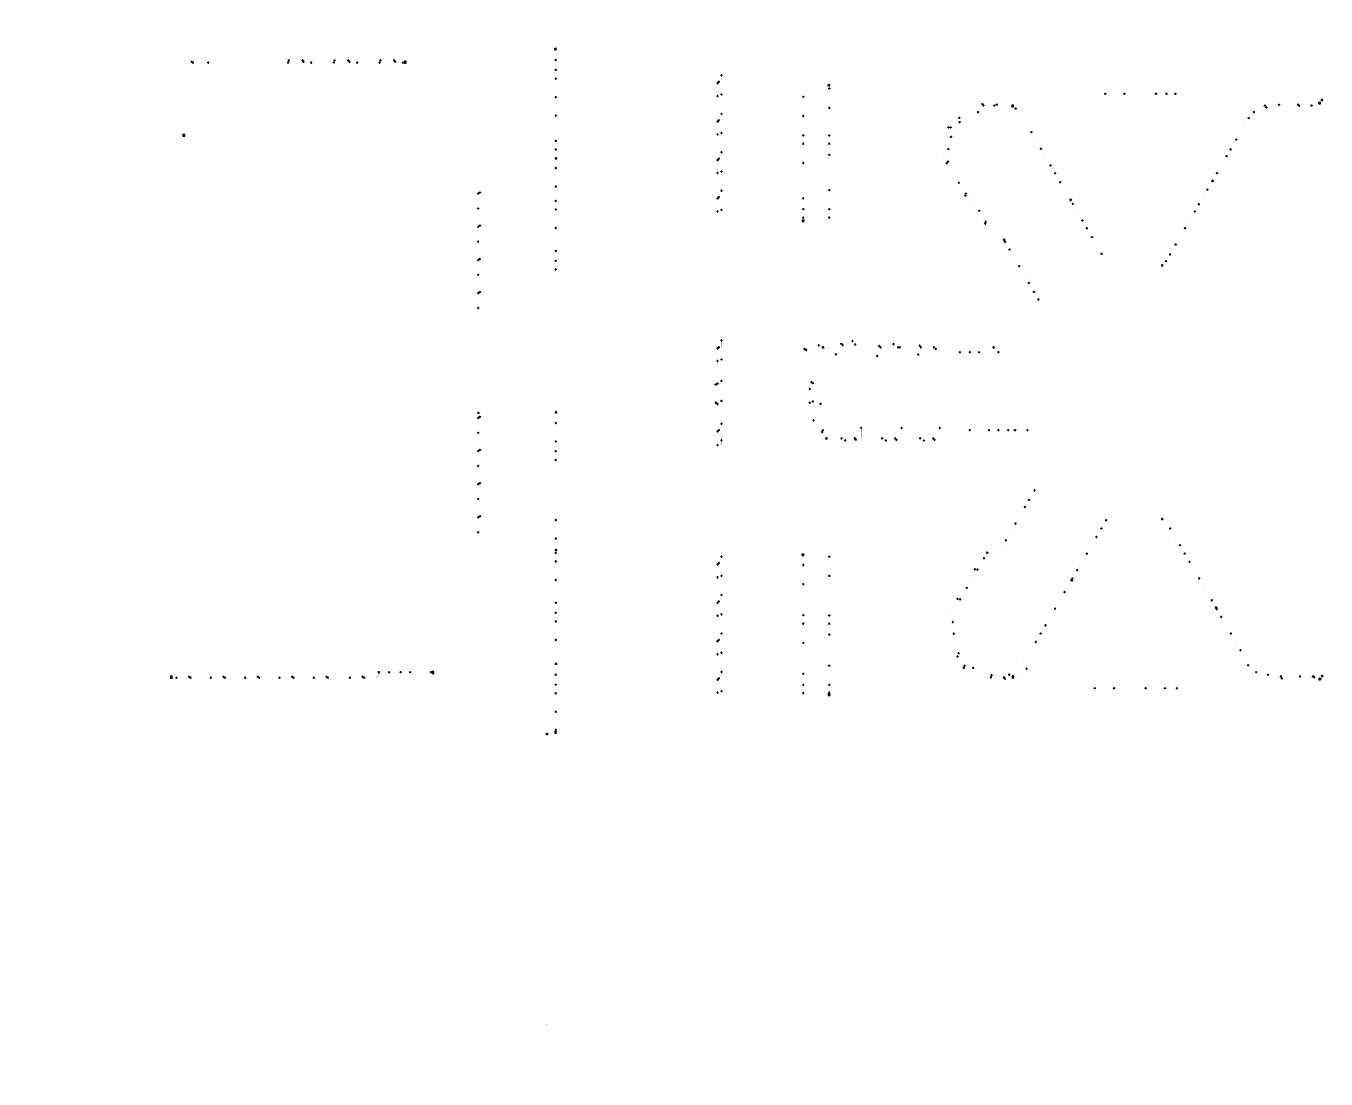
# Model space of a CAD drawing. Header units: millimetres. Extents: x 1083 to 6628, y 673 to 3036.
# Drawn here: x 1083 to 3923, y 735 to 3036 of the extents above; entities that cross this region are included whole.
import ezdxf

# ---------------------------------------------------------------- set-up
doc = ezdxf.new("R2010")
doc.units = ezdxf.units.MM
doc.set_wipeout_variables(frame=1)
for name, color, linetype in [('--GY-DN00', 6, 'Continuous'), ('--GY-DN150', 4, 'Continuous'), ('--GY-DN200', 7, 'Continuous'), ('--GY-DN300', 5, 'Continuous'), ('--GY-加油栓井', 3, 'Continuous'), ('--GY-管道DN450', 1, 'Continuous'), ('--GY-阀门井', 3, 'Continuous')]:
    doc.layers.add(name, color=color, linetype=linetype)
doc.layers.get('0').off()

# ---------------------------------------------------------------- blocks, each defined once
blk = doc.blocks.new('加油栓井')
at = {"layer": '--GY-加油栓井'}
blk.add_lwpolyline([(1, 0), (1, 0.1), (1, 0.1), (1, 0.2), (1, 0.2), (1, 0.3), (0.9, 0.4), (0.9, 0.4), (0.9, 0.5), (0.8, 0.5), (0.8, 0.6), (0.8, 0.6), (0.7, 0.7), (0.7, 0.7), (0.6, 0.8), (0.6, 0.8), (0.5, 0.8), (0.5, 0.9), (0.4, 0.9), (0.4, 0.9), (0.3, 1), (0.2, 1), (0.2, 1), (0.1, 1), (0.1, 1), (0, 1), (-0.1, 1), (-0.1, 1), (-0.2, 1), (-0.2, 1), (-0.3, 1), (-0.4, 0.9), (-0.4, 0.9), (-0.5, 0.9), (-0.5, 0.8), (-0.6, 0.8), (-0.6, 0.8), (-0.7, 0.7), (-0.7, 0.7), (-0.8, 0.6), (-0.8, 0.6), (-0.8, 0.5), (-0.9, 0.5), (-0.9, 0.4), (-0.9, 0.4), (-1, 0.3), (-1, 0.2), (-1, 0.2), (-1, 0.1), (-1, 0.1), (-1, 0), (-1, -0.1), (-1, -0.1), (-1, -0.2), (-1, -0.2), (-1, -0.3), (-0.9, -0.4), (-0.9, -0.4), (-0.9, -0.5), (-0.8, -0.5), (-0.8, -0.6), (-0.8, -0.6), (-0.7, -0.7), (-0.7, -0.7), (-0.6, -0.8), (-0.6, -0.8), (-0.5, -0.8), (-0.5, -0.9), (-0.4, -0.9), (-0.4, -0.9), (-0.3, -1), (-0.2, -1), (-0.2, -1), (-0.1, -1), (-0.1, -1), (0, -1), (0.1, -1), (0.1, -1), (0.2, -1), (0.2, -1), (0.3, -1), (0.4, -0.9), (0.4, -0.9), (0.5, -0.9), (0.5, -0.8), (0.6, -0.8), (0.6, -0.8), (0.7, -0.7), (0.7, -0.7), (0.8, -0.6), (0.8, -0.6), (0.8, -0.5), (0.9, -0.5), (0.9, -0.4), (0.9, -0.4), (1, -0.3), (1, -0.2), (1, -0.2), (1, -0.1), (1, -0.1)], close=True, dxfattribs=at)
blk.add_circle((0, 0), 1, dxfattribs=at)
blk.add_wipeout([(1, 0), (1, 0.1), (1, 0.1), (1, 0.2), (1, 0.2), (1, 0.3), (0.9, 0.4), (0.9, 0.4), (0.9, 0.5), (0.8, 0.5), (0.8, 0.6), (0.8, 0.6), (0.7, 0.7), (0.7, 0.7), (0.6, 0.8), (0.6, 0.8), (0.5, 0.8), (0.5, 0.9), (0.4, 0.9), (0.4, 0.9), (0.3, 1), (0.2, 1), (0.2, 1), (0.1, 1), (0.1, 1), (0, 1), (-0.1, 1), (-0.1, 1), (-0.2, 1), (-0.2, 1), (-0.3, 1), (-0.4, 0.9), (-0.4, 0.9), (-0.5, 0.9), (-0.5, 0.8), (-0.6, 0.8), (-0.6, 0.8), (-0.7, 0.7), (-0.7, 0.7), (-0.8, 0.6), (-0.8, 0.6), (-0.8, 0.5), (-0.9, 0.5), (-0.9, 0.4), (-0.9, 0.4), (-1, 0.3), (-1, 0.2), (-1, 0.2), (-1, 0.1), (-1, 0.1), (-1, 0), (-1, -0.1), (-1, -0.1), (-1, -0.2), (-1, -0.2), (-1, -0.3), (-0.9, -0.4), (-0.9, -0.4), (-0.9, -0.5), (-0.8, -0.5), (-0.8, -0.6), (-0.8, -0.6), (-0.7, -0.7), (-0.7, -0.7), (-0.6, -0.8), (-0.6, -0.8), (-0.5, -0.8), (-0.5, -0.9), (-0.4, -0.9), (-0.4, -0.9), (-0.3, -1), (-0.2, -1), (-0.2, -1), (-0.1, -1), (-0.1, -1), (0, -1), (0.1, -1), (0.1, -1), (0.2, -1), (0.2, -1), (0.3, -1), (0.4, -0.9), (0.4, -0.9), (0.5, -0.9), (0.5, -0.8), (0.6, -0.8), (0.6, -0.8), (0.7, -0.7), (0.7, -0.7), (0.8, -0.6), (0.8, -0.6), (0.8, -0.5), (0.9, -0.5), (0.9, -0.4), (0.9, -0.4), (1, -0.3), (1, -0.2), (1, -0.2), (1, -0.1), (1, -0.1)]).dxf.layer = '--GY-加油栓井'
blk.add_hatch(color=256, dxfattribs=at).paths.add_polyline_path([(0.5, 0, 1), (-0.5, 0, 1)])
blk.add_circle((0, 0), 0.5, dxfattribs=at)
blk = doc.blocks.new('单阀2x2（DN450)')
blk.add_wipeout([(-1.2, 1.3), (0.8, 1.3), (0.8, -0.7), (-1.2, -0.7)])
at = {"layer": '--GY-阀门井', "color": 3}
for p, q in [((-1.5, 1.6), (-1.5, -1)), ((-1.5, 1.6), (1.1, 1.6)), ((-1.2, 1.3), (-1.2, -0.7)), ((-1.2, 1.3), (0.8, 1.3)), ((-0.4, 0.2), (-0.4, -0.2)), ((-0.4, 0.2), (-0.4, -0.2)), ((-0.4, -0.2), (-0.4, 0.2)), ((-0.4, 0.2), (-0.4, 0.2)), ((0.1, 0.4), (-0.1, 0.4)), ((-0.1, 0.1), (-0.1, 0.3)), ((0.1, 0.3), (-0.1, 0.3)), ((0.1, 0.1), (0.1, 0.3)), ((0.4, 0.2), (0.4, -0.2)), ((0.4, 0.2), (0.4, -0.2)), ((0.4, -0.2), (0.4, 0.2)), ((0.4, 0.2), (0.4, 0.2)), ((0.4, 0), (0.8, 0)), ((0.8, 1.3), (0.8, -0.7)), ((1.1, 1.6), (1.1, -1)), ((-1.5, -1), (1.1, -1)), ((-0.4, 0), (-1.2, 0)), ((-1.2, -0.7), (0.8, -0.7)), ((-0.4, -0.2), (-0.4, -0.2)), ((0.4, -0.2), (0.4, -0.2))]:
    blk.add_line(p, q, dxfattribs=at)
for points in [[(-0.2, -0.2), (-0.4, -0.2), (-0.4, 0.2), (-0.2, 0.2)], [(0.2, 0.2), (0.4, 0.2), (0.4, -0.2), (0.2, -0.2)]]:
    blk.add_lwpolyline(points, dxfattribs=at)
for centre, radius in [((-0.9, 0.9), 0.35), ((0, 0), 0.0872), ((0.6, -0.5), 0.2)]:
    blk.add_circle(centre, radius, dxfattribs=at)
for centre, radius, start, end in [((0, 0), 0.335, 99.8299, 80.1701), ((-0.1, 0.4), 0.0273, 91.6888, 269.0401), ((0.1, 0.4), 0.0273, 269.0401, 90)]:
    blk.add_arc(centre, radius, start, end, dxfattribs=at)
blk = doc.blocks.new('三阀3x3.5')
blk.add_wipeout([(-2.3, 2.7), (0.7, 2.7), (0.7, -0.8), (-2.3, -0.8)]).dxf.layer = '--GY-阀门井'
at = {"layer": '--GY-阀门井', "color": 3}
for p, q in [((-2.3, 2), (-1.5, 2)), ((-1.5, 2.2), (-1.5, 1.7)), ((-1.4, 2.2), (-1.5, 2.2)), ((-1.5, 1.7), (-1.4, 1.7)), ((-1.5, -0.3), (-1.5, 0.2)), ((-1.5, 0.2), (-1.4, 0.2)), ((-1.4, 2.2), (-1.4, 1.7)), ((-1.4, -0.3), (-1.4, 0.2)), ((-1.1, 1.9), (-1.1, 1.6)), ((-1.1, 1.6), (-0.9, 1.6)), ((-1.1, 1.5), (-0.9, 1.5)), ((-0.9, 0.4), (-1.1, 0.4)), ((-1.1, 0), (-1.1, 0.4)), ((-0.9, 0.4), (-1.1, 0.4)), ((-0.9, 1.9), (-0.9, 1.6)), ((-0.9, 0), (-0.9, 0.4)), ((-0.6, 2.2), (-0.5, 2.2)), ((-0.6, 2.2), (-0.6, 1.7)), ((-0.5, 1.7), (-0.6, 1.7)), ((-0.6, -0.3), (-0.6, 0.2)), ((-0.5, 0.2), (-0.6, 0.2)), ((-0.5, 2.2), (-0.5, 1.7)), ((-0.5, 2), (0, 2)), ((-0.5, 1.1), (-0.5, 0.8)), ((-0.5, -0.3), (-0.5, 0.2)), ((-0.4, 1.1), (-0.4, 0.8)), ((-0.1, 1), (-0.4, 1)), ((-0.1, 0.9), (-0.4, 0.9)), ((-0.3, 1.4), (-0.3, 1.4)), ((0.3, 1.4), (-0.3, 1.4)), ((0.3, 1.3), (-0.3, 1.3)), ((0.3, 0.6), (-0.3, 0.6)), ((-0.3, 0.5), (-0.3, 0.5)), ((0.3, 0.5), (-0.3, 0.5)), ((-0.2, 2), (-0.2, 2)), ((0, 1.4), (0, 2.7)), ((0, -0.8), (0, 0.5)), ((0.3, 1.4), (0.3, 1.4)), ((0.3, 0.5), (0.3, 0.5)), ((-2.3, 0), (-1.5, 0)), ((-1.4, -0.3), (-1.5, -0.3)), ((-0.6, -0.3), (-0.5, -0.3)), ((-0.5, 0), (0, 0)), ((0.5, -0.6), (0.6, -0.7)), ((0.5, -0.8), (0.7, -0.6)), ((0.5, -0.6), (0.5, -0.8)), ((0.5, -0.6), (0.7, -0.6))]:
    blk.add_line(p, q, dxfattribs=at)
at = {"layer": '--GY-阀门井'}
blk.add_lwpolyline([(-2.7, -1.1), (1.1, -1.1), (1.1, 3.1), (-2.7, 3.1)], close=True, dxfattribs=at)
at = {"layer": '--GY-阀门井', "color": 3}
for points in [[(-2.3, -0.8), (-2.3, -0.8), (0.7, -0.8), (0.7, -0.8), (0.7, 2.7), (-2.3, 2.7), (-2.3, -0.8)], [(-1.3, 2.2), (-1.4, 2.2), (-1.4, 1.7), (-1.3, 1.7)], [(-1.3, 0.2), (-1.4, 0.2), (-1.4, -0.3), (-1.3, -0.3)], [(-0.7, 1.7), (-0.6, 1.7), (-0.6, 2.2), (-0.7, 2.2)], [(-0.7, -0.3), (-0.6, -0.3), (-0.6, 0.2), (-0.7, 0.2)], [(0.3, 1.2), (0.3, 1.4), (-0.3, 1.4), (-0.3, 1.2)], [(-0.3, 0.7), (-0.3, 0.5), (0.3, 0.5), (0.3, 0.7)]]:
    blk.add_lwpolyline(points, dxfattribs=at)
at = {"layer": '--GY-阀门井', "color": 3, "ltscale": 50}
blk.add_circle((-2, 1), 0.35, dxfattribs=at)
at = {"layer": '--GY-阀门井', "color": 3}
for centre, radius in [((-1, 2), 0.0872), ((-1, 0), 0.0872), ((0, 1), 0.0872), ((0.5, -0.6), 0.2)]:
    blk.add_circle(centre, radius, dxfattribs=at)
for centre, radius, start, end in [((-1, 2), 0.37, 278.8921, 261.1079), ((-1, 0), 0.37, 98.8921, 81.1079), ((-1.1, 1.5), 0.0273, 89.0401, 270), ((-1.1, 0.4), 0.0273, 91.6888, 269.0401), ((-0.9, 1.5), 0.0273, 271.6888, 89.0401), ((-0.9, 0.4), 0.0273, 269.0401, 90), ((-0.4, 1.1), 0.0273, 359.0401, 180), ((-0.4, 0.8), 0.0273, 181.6888, 359.0401), ((0, 1), 0.37, 188.8921, 171.1079)]:
    blk.add_arc(centre, radius, start, end, dxfattribs=at)
blk = doc.blocks.new('三阀(2)3x3.5')
blk.add_wipeout([(-2.3, 2.8), (0.7, 2.8), (0.7, -0.8), (-2.3, -0.8)]).dxf.layer = '--GY-阀门井'
blk.add_wipeout([(-2.3, 2.8), (0.7, 2.8), (0.7, -0.8), (-2.3, -0.8)]).dxf.layer = '--GY-阀门井'
at = {"layer": '--GY-阀门井', "color": 3}
for p, q in [((-2.3, 2), (-1.5, 2)), ((-2.3, 0), (-1.5, 0)), ((-1.5, 2.3), (-1.5, 1.7)), ((-1.4, 2.3), (-1.5, 2.3)), ((-1.5, 1.7), (-1.4, 1.7)), ((-1.5, -0.3), (-1.5, 0.3)), ((-1.5, 0.3), (-1.4, 0.3)), ((-1.4, 2.3), (-1.4, 1.7)), ((-1.4, -0.3), (-1.4, 0.3)), ((-1.1, 1.9), (-1.1, 1.6)), ((-1.1, 1.6), (-0.9, 1.6)), ((-1.1, 1.5), (-0.9, 1.5)), ((-0.9, 0.5), (-1.1, 0.5)), ((-1.1, 0.1), (-1.1, 0.4)), ((-0.9, 0.4), (-1.1, 0.4)), ((-0.9, 1.9), (-0.9, 1.6)), ((-0.9, 0.1), (-0.9, 0.4)), ((-0.6, 2.3), (-0.5, 2.3)), ((-0.6, 2.3), (-0.6, 1.7)), ((-0.5, 1.7), (-0.6, 1.7)), ((-0.6, -0.3), (-0.6, 0.3)), ((-0.5, 0.3), (-0.6, 0.3)), ((-0.5, 2.3), (-0.5, 1.7)), ((-0.5, 2), (0.7, 2)), ((-0.5, 1.1), (-0.5, 0.9)), ((-0.5, -0.3), (-0.5, 0.3)), ((-0.5, 0), (0.7, 0)), ((-0.4, 1.1), (-0.4, 0.9)), ((-0.1, 1.1), (-0.4, 1.1)), ((-0.1, 0.9), (-0.4, 0.9)), ((-0.3, 1.5), (-0.3, 1.4)), ((0.3, 1.5), (-0.3, 1.5)), ((0.3, 1.4), (-0.3, 1.4)), ((-0.3, 0.5), (-0.3, 0.6)), ((0.3, 0.6), (-0.3, 0.6)), ((0.3, 0.5), (-0.3, 0.5)), ((0, 1.5), (0, 2)), ((0, 0), (0, 0.5)), ((0.3, 1.4), (0.3, 1.5)), ((0.3, 0.6), (0.3, 0.5)), ((-1.4, -0.3), (-1.5, -0.3)), ((-0.6, -0.3), (-0.5, -0.3)), ((0.5, -0.5), (0.6, -0.7)), ((0.5, -0.8), (0.7, -0.5)), ((0.5, -0.5), (0.5, -0.8)), ((0.5, -0.5), (0.7, -0.5))]:
    blk.add_line(p, q, dxfattribs=at)
at = {"layer": '--GY-阀门井'}
blk.add_lwpolyline([(-2.7, -1.1), (1.1, -1.1), (1.1, 3.1), (-2.7, 3.1)], close=True, dxfattribs=at)
at = {"layer": '--GY-阀门井', "color": 3}
for points in [[(-2.3, -0.8), (-2.3, -0.8), (0.7, -0.8), (0.7, -0.8), (0.7, 2.8), (-2.3, 2.8), (-2.3, -0.8)], [(-1.3, 2.3), (-1.4, 2.3), (-1.4, 1.7), (-1.3, 1.7)], [(-1.3, 0.3), (-1.4, 0.3), (-1.4, -0.3), (-1.3, -0.3)], [(-0.7, 1.7), (-0.6, 1.7), (-0.6, 2.3), (-0.7, 2.3)], [(-0.7, -0.3), (-0.6, -0.3), (-0.6, 0.3), (-0.7, 0.3)], [(0.3, 1.3), (0.3, 1.4), (-0.3, 1.4), (-0.3, 1.3)], [(-0.3, 0.7), (-0.3, 0.6), (0.3, 0.6), (0.3, 0.7)]]:
    blk.add_lwpolyline(points, dxfattribs=at)
at = {"layer": '--GY-阀门井', "color": 3, "ltscale": 50}
blk.add_circle((-2, 1), 0.35, dxfattribs=at)
at = {"layer": '--GY-阀门井', "color": 3}
for centre, radius in [((-1, 2), 0.0872), ((-1, 0), 0.0872), ((0, 1), 0.0872), ((0.5, -0.5), 0.2)]:
    blk.add_circle(centre, radius, dxfattribs=at)
for centre, radius, start, end in [((-1, 2), 0.37, 278.8921, 261.1079), ((-1, 0), 0.37, 98.8921, 81.1079), ((-1.1, 1.6), 0.0273, 89.0401, 270), ((-1.1, 0.4), 0.0273, 91.6888, 269.0401), ((-0.9, 1.6), 0.0273, 271.6888, 89.0401), ((-0.9, 0.4), 0.0273, 269.0401, 90), ((-0.4, 1.1), 0.0273, 359.0401, 180), ((-0.4, 0.9), 0.0273, 181.6888, 359.0401), ((0, 1), 0.37, 188.8921, 171.1079)]:
    blk.add_arc(centre, radius, start, end, dxfattribs=at)
blk = doc.blocks.new('双阀2.5x3（DN450x450)')
blk.add_wipeout([(8147.8, 9854.8), (8150.3, 9854.8), (8150.3, 9851.8), (8147.8, 9851.8)])
blk.add_wipeout([(8147.8, 9854.8), (8150.3, 9854.8), (8150.3, 9851.8), (8147.8, 9851.8)]).dxf.layer = '--GY-阀门井'
at = {"layer": '--GY-阀门井', "color": 3, "ltscale": 50}
for p, q in [((8147.5, 9851.5), (8147.5, 9855.2)), ((8150.7, 9855.2), (8147.5, 9855.2)), ((8147.8, 9851.8), (8147.8, 9854.8)), ((8148.5, 9853.6), (8148.5, 9854.1)), ((8149, 9853.9), (8149, 9854.4)), ((8149, 9854.4), (8149.2, 9854.4)), ((8149.1, 9853.9), (8149.1, 9854.4)), ((8149.7, 9854.4), (8149.9, 9854.4)), ((8149.9, 9853.9), (8149.9, 9854.4)), ((8149.9, 9853.9), (8149.9, 9854.4)), ((8150.3, 9851.8), (8150.3, 9854.8)), ((8150.7, 9851.5), (8150.7, 9855.2)), ((8150.7, 9851.5), (8147.5, 9851.5)), ((8150.3, 9851.8), (8147.8, 9851.8)), ((8148.8, 9853.6), (8148.3, 9853.6)), ((8148.8, 9853.6), (8148.3, 9853.6)), ((8148.3, 9853.4), (8148.3, 9853.6)), ((8148.3, 9852.7), (8148.3, 9852.9)), ((8148.8, 9852.8), (8148.3, 9852.8)), ((8148.8, 9852.7), (8148.3, 9852.7)), ((8148.5, 9851.8), (8148.5, 9852.7)), ((8148.8, 9853.4), (8148.8, 9853.6)), ((8148.8, 9852.7), (8148.8, 9852.9)), ((8149, 9853.9), (8149.2, 9853.9)), ((8149.7, 9853.9), (8149.9, 9853.9))]:
    blk.add_line(p, q, dxfattribs=at)
at = {"layer": '--GY-阀门井', "color": 3}
for p, q in [((8150.3, 9854.8), (8147.8, 9854.8)), ((8149, 9854.1), (8147.8, 9854.1)), ((8149.4, 9854), (8149.4, 9853.7)), ((8149.5, 9854), (8149.5, 9853.7)), ((8150.3, 9854.1), (8149.9, 9854.1)), ((8148.6, 9853.2), (8149, 9853.2)), ((8148.6, 9853.1), (8149, 9853.1)), ((8149, 9853), (8149, 9853.3)), ((8149, 9853), (8149, 9853.3)), ((8149.3, 9853.7), (8149.6, 9853.7)), ((8149.3, 9853.6), (8149.6, 9853.6))]:
    blk.add_line(p, q, dxfattribs=at)
at = {"layer": '--GY-阀门井', "color": 3, "ltscale": 50}
for points in [[(8149, 9854.4), (8149, 9854.4), (8149, 9853.9), (8149, 9853.9)], [(8149.9, 9853.9), (8149.9, 9853.9), (8149.9, 9854.4), (8149.9, 9854.4)], [(8148.8, 9853.6), (8148.8, 9853.6), (8148.3, 9853.6), (8148.3, 9853.6)], [(8148.3, 9852.7), (8148.3, 9852.7), (8148.8, 9852.7), (8148.8, 9852.7)]]:
    blk.add_lwpolyline(points, dxfattribs=at)
at = {"layer": '--GY-阀门井', "color": 3}
for centre, radius in [((8148, 9854.6), 0.2), ((8149.5, 9854.1), 0.122), ((8148.5, 9853.2), 0.122), ((8150, 9852.2), 0.35)]:
    blk.add_circle(centre, radius, dxfattribs=at)
at = {"layer": '--GY-阀门井', "color": 3, "ltscale": 50}
for centre, start, end in [((8149.5, 9854.1), 280.9902, 259.0098), ((8148.5, 9853.2), 10.9902, 349.0098)]:
    blk.add_arc(centre, 0.37, start, end, dxfattribs=at)
at = {"layer": '--GY-阀门井', "color": 3}
for centre, start, end in [((8149, 9853.3), 1.6888, 179.0401), ((8149, 9853), 179.0401, 0), ((8149.3, 9853.6), 89.0401, 270), ((8149.6, 9853.6), 271.6888, 89.0401)]:
    blk.add_arc(centre, 0.0273, start, end, dxfattribs=at)
blk = doc.blocks.new('双阀2.5x3（DN450x300)')
blk.add_wipeout([(-2.3, 0.7), (0.7, 0.7), (0.7, -1.8), (-2.3, -1.8)]).dxf.layer = '--GY-阀门井'
blk.add_wipeout([(0.7, 0.7), (0.7, -1.8), (-2.3, -1.8), (-2.3, 0.7)])
blk.add_wipeout([(0.7, 0.7), (0.7, -1.8), (-2.3, -1.8), (-2.3, 0.7)]).dxf.layer = '--GY-阀门井'
at = {"layer": '--GY-阀门井', "color": 3, "ltscale": 50}
for p, q in [((-2.7, -2.2), (-2.7, 1)), ((-2.7, 1), (1, 1)), ((-2.3, -1.8), (-2.3, 0.7)), ((-2.3, 0.7), (0.7, 0.7)), ((-1.5, -0.2), (-1.5, 0.2)), ((-1.5, 0.2), (-1.3, 0.2)), ((-1.4, -0.2), (-1.4, 0.2)), ((-0.9, 0.2), (-0.7, 0.2)), ((-0.8, -0.2), (-0.8, 0.2)), ((-0.7, -0.2), (-0.7, 0.2)), ((-0.7, 0), (0, 0)), ((1, -2.2), (1, 1)), ((-2.7, -2.2), (1, -2.2)), ((-2.3, 0), (-1.5, 0)), ((-2.3, -1.8), (0.7, -1.8)), ((-1.5, -0.2), (-1.3, -0.2)), ((-0.9, -0.2), (-0.7, -0.2)), ((-0.3, -0.5), (0.3, -0.5)), ((-0.3, -0.5), (-0.3, -0.7)), ((-0.3, -0.6), (0.3, -0.6)), ((-0.3, -1.2), (-0.3, -1.4)), ((-0.3, -1.3), (0.3, -1.3)), ((-0.3, -1.4), (0.3, -1.4)), ((0.3, -0.5), (0.3, -0.7)), ((0.3, -1.2), (0.3, -1.4))]:
    blk.add_line(p, q, dxfattribs=at)
at = {"layer": '--GY-阀门井', "color": 3}
for p, q in [((0, -0.5), (0, 0.7)), ((0.7, -1.8), (0.7, 0.7)), ((-1.2, -0.4), (-1, -0.4)), ((-1.2, -0.4), (-1, -0.4)), ((-1.1, -0.1), (-1.1, -0.4)), ((-1, -0.1), (-1, -0.4)), ((-0.5, -0.8), (-0.5, -1.1)), ((-0.4, -0.8), (-0.4, -1.1)), ((-0.1, -0.9), (-0.4, -0.9)), ((-0.1, -1), (-0.4, -1)), ((0, -1.8), (0, -1.4))]:
    blk.add_line(p, q, dxfattribs=at)
at = {"layer": '--GY-阀门井', "color": 3, "ltscale": 50}
for points in [[(-1.4, 0.2), (-1.4, 0.2), (-1.4, -0.2), (-1.4, -0.2)], [(-0.7, -0.2), (-0.7, -0.2), (-0.7, 0.2), (-0.7, 0.2)], [(0.3, -0.5), (0.3, -0.5), (-0.3, -0.5), (-0.3, -0.5)], [(-0.3, -1.4), (-0.3, -1.4), (0.3, -1.4), (0.3, -1.4)]]:
    blk.add_lwpolyline(points, dxfattribs=at)
at = {"layer": '--GY-阀门井', "color": 3}
for centre, radius in [((-1.1, 0), 0.0976), ((0.5, 0.5), 0.2), ((-1.9, -1.5), 0.35), ((0, -1), 0.122)]:
    blk.add_circle(centre, radius, dxfattribs=at)
at = {"layer": '--GY-阀门井', "color": 3, "ltscale": 50}
for centre, radius, start, end in [((-1.1, 0), 0.296, 280.9902, 259.0098), ((0, -1), 0.37, 190.9902, 169.0098)]:
    blk.add_arc(centre, radius, start, end, dxfattribs=at)
at = {"layer": '--GY-阀门井', "color": 3}
for centre, radius, start, end in [((-1.2, -0.4), 0.0219, 89.0401, 270), ((-1, -0.4), 0.0219, 271.6888, 89.0401), ((-0.5, -0.8), 0.0273, 359.0401, 180), ((-0.5, -1.1), 0.0273, 181.6888, 359.0401)]:
    blk.add_arc(centre, radius, start, end, dxfattribs=at)

msp = doc.modelspace()

# ---------------------------------------------------------------- linework, layer by layer
at = {"layer": '--GY-DN00', "color": 4, "const_width": 0.01, "flags": 128}
for points in [[(1939.1, 2789.9), (1939.1, 2780.3)], [(1939.1, 2780.3), (1426.9, 2780.3)], [(1366.6, 1613.7), (1083, 1613.7)], [(1366.6, 1611.7), (1083.1, 1611.7)], [(2220.6, 896.8), (2221.2, 734.9)], [(2221.2, 734.9), (3928.8, 734.9)]]:
    msp.add_lwpolyline(points, dxfattribs=at)
at = {"layer": '--GY-DN00', "color": 4, "const_width": 0.01}
msp.add_lwpolyline([(1083.1, 1611.7), (1083, 1613.7)], dxfattribs=at)
at = {"layer": '--GY-DN150', "const_width": 0.01, "flags": 128}
for points in [[(1657.2, 2960.5), (1657.2, 2957.6)], [(1687.1, 2960.5), (1687.1, 2957.6)], [(1757.2, 2960.5), (1757.2, 2957.6)], [(1787.1, 2960.5), (1787.1, 2957.6)], [(1857.2, 2960.5), (1857.2, 2957.6)], [(1887.1, 2960.5), (1887.1, 2957.6)], [(2602.3, 2927.7), (2593.7, 2927.7)], [(2596.4, 2913.9), (2593.7, 2913.9)], [(2602.3, 2885.8), (2593.7, 2885.8)], [(2602.3, 2843.7), (2593.7, 2843.7)], [(3162.8, 2847.5), (3162.8, 2859.9)], [(3172.1, 2865), (3172.1, 2861.9)], [(3203.7, 2863.9), (3203.7, 2861.9)], [(3244.9, 2855.2), (3248.3, 2857.2)], [(3765.3, 2847.6), (3762.5, 2849.2)], [(3792.5, 2857.7), (3792.5, 2861.6)], [(2596.4, 2829.9), (2593.7, 2829.9)], [(3121.8, 2834.7), (3126.2, 2832.2)], [(2602.3, 2801.8), (2593.7, 2801.8)], [(2602.3, 2759.7), (2593.7, 2759.7)], [(2596.4, 2745.9), (2593.7, 2745.9)], [(2602.3, 2717.8), (2593.7, 2717.8)], [(2602.3, 2675.7), (2593.7, 2675.7)], [(2596.4, 2661.9), (2593.7, 2661.9)], [(2602.3, 2633.8), (2593.7, 2633.8)], [(3178.4, 2603.9), (3180.8, 2605.3)], [(2602.3, 2348.8), (2602.3, 2333.6)], [(2602.3, 2306.8), (2593.7, 2306.8)], [(2589.6, 2252.2), (2593.7, 2252.2)], [(2602.2, 2260.4), (2593.7, 2260.4)], [(2602.2, 2216.4), (2593.7, 2216.4)], [(2589.6, 2212.6), (2593.7, 2212.6)], [(2602.3, 2166.7), (2593.7, 2166.7)], [(2795.1, 2174.1), (2822, 2174.1)], [(2822, 2174.1), (2822, 2134.6)], [(2596.4, 2152.9), (2593.7, 2152.9)], [(2602.3, 2134.6), (2602.3, 2119.7)], [(2823.4, 2152.3), (2822, 2152.3)], [(2872.7, 2130.3), (2872.7, 2134.6)], [(2896, 2131.8), (2896, 2134.6)], [(2907.4, 2157.6), (2907.4, 2134.6)], [(2961.1, 2130), (2961.1, 2134.6)], [(2984.3, 2131.5), (2984.3, 2134.6)], [(2995.8, 2157.3), (3004.1, 2148.9)], [(3036.3, 2134.6), (3044.4, 2134.6)], [(3044.4, 2130), (3044.4, 2152.6)], [(3064.9, 2134.6), (3067.6, 2134.6)], [(3067.6, 2131.5), (3067.6, 2152.6)], [(3079, 2157.3), (3079, 2152.6)], [(2593.7, 2119.7), (2602.3, 2119.7)], [(2602.3, 1876.2), (2593.7, 1876.2)], [(2596.4, 1862.4), (2593.7, 1862.4)], [(3155.5, 1848.7), (3160.1, 1846.1)], [(2602.3, 1834.3), (2593.7, 1834.3)], [(2602.3, 1792.2), (2593.7, 1792.2)], [(2596.4, 1778.4), (2593.7, 1778.4)], [(3118, 1783.9), (3122.6, 1781.2)], [(2602.3, 1750.3), (2593.7, 1750.3)], [(3107.6, 1733.4), (3098.2, 1738.9)], [(2602.3, 1708.2), (2593.7, 1708.2)], [(3109.7, 1707.8), (3093.6, 1691.8)], [(2596.4, 1694.4), (2593.7, 1694.4)], [(2602.3, 1666.3), (2593.7, 1666.3)], [(2602.3, 1624.2), (2593.7, 1624.2)], [(3130.3, 1634.5), (3140.6, 1644.8)], [(3131.8, 1633), (3130.3, 1634.5)], [(3268.9, 1631.3), (3258.5, 1637.3)], [(2596.4, 1610.4), (2593.7, 1610.4)], [(3192.2, 1617), (3192.2, 1614.5)], [(3221.4, 1609.4), (3221.4, 1612.5)], [(3230.8, 1618.4), (3230.8, 1614.5)], [(2602.3, 1582.3), (2593.7, 1582.3)]]:
    msp.add_lwpolyline(points, dxfattribs=at)
for points, elevation in [([(3098, 2814.1), (3099.1, 2816.1)], 0), ([(3099.1, 2816.1), (3112.4, 2808.4)], 0), ([(3097.8, 2766.7), (3090.7, 2770.8)], 0), ([(3093.3, 2737.1), (3099.1, 2740.7)], 0), ([(3094.2, 2735.7), (3093.3, 2737.1)], 0), ([(2074.5, 2671.9), (2070.8, 2671.9)], 0), ([(3120.7, 2693), (3126.3, 2696.5)], 0), ([(3133.3, 2667.6), (3141.1, 2672.5)], 0), ([(3134.9, 2664.9), (3133.3, 2667.6)], 0), ([(2074.5, 2599.4), (2070.8, 2599.4)], 0), ([(2074.5, 2526.9), (2070.8, 2526.9)], 0), ([(2074.5, 2454.4), (2070.8, 2454.4)], 0), ([(2783.5, 2333.6), (2783.5, 2327.7)], 0), ([(2814.6, 2337.9), (2814.6, 2333.6)], 0), ([(2852.3, 2318.4), (2852.3, 2333.6)], 0), ([(2863.7, 2341.3), (2867, 2341.3)], 0), ([(2867, 2341.3), (2867, 2333.6)], 0), ([(2888.5, 2347.2), (2894.6, 2347.2)], 0), ([(2894.6, 2347.2), (2894.6, 2333.6)], 0), ([(2942.1, 2314.4), (2942.1, 2333.6)], 0), ([(2946.9, 2336.3), (2946.9, 2333.6)], 0), ([(2977.7, 2340.6), (2977.7, 2333.6)], 0), ([(3032, 2317.7), (3032, 2333.6)], 0), ([(3035.2, 2337.4), (3035.2, 2333.6)], 0), ([(3070.2, 2329.8), (3070.2, 2333.6)], 0), ([(3123.1, 2322.9), (3123.1, 2333.6)], 0), ([(3144.7, 2322.9), (3144.7, 2333.6)], 0), ([(3165.1, 2322.9), (3165.1, 2333.6)], 0), ([(3207.1, 2322.9), (3207.1, 2333.6)], 0), ([(2783.5, 2327.7), (2787.4, 2327.7)], 0), ([(2801.9, 2255.3), (2795.1, 2255.3)], 0), ([(2795.1, 2255.3), (2795.1, 2174.1)], 0), ([(2798.6, 2257.4), (2798.6, 2255.3)], 0), ([(2818.8, 2215.4), (2795.1, 2215.4)], 0), ([(2818.8, 2210), (2818.8, 2215.4)], 0), ([(2074.5, 2181.9), (2070.8, 2181.9)], 0), ([(2074.5, 2109.4), (2070.8, 2109.4)], 0), ([(2074.5, 2036.9), (2070.8, 2036.9)], 0), ([(2074.5, 1964.4), (2070.8, 1964.4)], 0), ([(3117.8, 1657.7), (3122.7, 1662.7)], -3.1), ([(3752.8, 1638.8), (3754.6, 1639.8)], 0), ([(3770.2, 1623.9), (3765.3, 1621.1)], 0), ([(3795.9, 1618), (3795.9, 1614.6)], 0), ([(3826.1, 1610.3), (3826.1, 1612.6)], 0)]:
    msp.add_lwpolyline(points, dxfattribs=dict(at, elevation=elevation))
at = {"layer": '--GY-DN200', "const_width": 0.01, "elevation": 1572.6, "flags": 128}
msp.add_lwpolyline([(2125.8, 1734.4), (2138, 1734.4)], dxfattribs=at)
at = {"layer": '--GY-DN300', "color": 1, "const_width": 0.01, "flags": 128}
for points in [[(1426.9, 2957.6), (1912.6, 2957.6)], [(1426.9, 2789.9), (1426.9, 2957.6)], [(1428.9, 2955.7), (1912.6, 2955.7)], [(1428.9, 2789.9), (1428.9, 2955.7)], [(2780.8, 2906.8), (2780.8, 2609.6)], [(2837.8, 2906.8), (2780.8, 2906.8)], [(2780.8, 1574), (2780.8, 1881.6)], [(1836.5, 1613.7), (1846.5, 1623.7)], [(1846.5, 1623.7), (1972.8, 1623.7)], [(1847.5, 1611.7), (1857.5, 1621.7)], [(1857.5, 1621.7), (1972.8, 1621.7)], [(1366.6, 1613.7), (1836.5, 1613.7)], [(1366.6, 1611.7), (1847.5, 1611.7)], [(2780.8, 1574), (2837.8, 1574)]]:
    msp.add_lwpolyline(points, dxfattribs=at)
at = {"layer": '--GY-管道DN450', "const_width": 0.01, "flags": 128}
for points in [[(4988.9, 3035.6), (3909.8, 3035.6)], [(1912.6, 3005.6), (2205, 3005.6)], [(1912.6, 2898.7), (1912.6, 3005.6)], [(2224.4, 2986.2), (2205, 3005.6)], [(2224.4, 2986.2), (2593.7, 2986.2)], [(2240.2, 1491.8), (2240.2, 2986.2)], [(2593.7, 2609.6), (2593.7, 2986.2)], [(1912.6, 2898.7), (2035.8, 2898.7)], [(2035.8, 2681.6), (2035.8, 2898.7)], [(2837.8, 2914.5), (2837.8, 2609.6)], [(2837.8, 2914.5), (2876.2, 2914.5)], [(2876.2, 2914.5), (2928.7, 2861.9)], [(3420.9, 2887.5), (3395.4, 2861.9)], [(3420.9, 2887.5), (3745.8, 2887.5)], [(3769.7, 2863.6), (3745.8, 2887.5)], [(3916.8, 2873.9), (3909.8, 2873.9)], [(2928.7, 2861.9), (3395.4, 2861.9)], [(3142.2, 2859.9), (3085.8, 2762.3)], [(3142.2, 2859.9), (3246.7, 2859.9)], [(3246.7, 2859.9), (3447.3, 2512.6)], [(3769.7, 2861.6), (3568.2, 2512.6)], [(3769.7, 2863.6), (3900.5, 2863.6)], [(3769.7, 2861.6), (3909.8, 2861.6)], [(3900.5, 2863.6), (3904.8, 2867.9)], [(3904.8, 2867.9), (3909.8, 2867.9)], [(2035.8, 2681.6), (2070.8, 2681.6)], [(2070.8, 2681.6), (2070.8, 1919.6)], [(2593.7, 2609.6), (2837.8, 2609.6)], [(3209.5, 2585.2), (3189.4, 2590.6)], [(3297.5, 2432.9), (3209.5, 2585.2)], [(3447.3, 2512.6), (3568.2, 2512.6)], [(3297.5, 2432.9), (3297.5, 2333.6)], [(3297.5, 2333.6), (2593.7, 2333.6)], [(2593.7, 2134.6), (2593.7, 2333.6)], [(2593.7, 2134.6), (2989.8, 2134.6)], [(3007.8, 2152.6), (2989.8, 2134.6)], [(3007.8, 2152.6), (3295.8, 2152.6)], [(3295.8, 2152.6), (3295.8, 2037.6)], [(3213.8, 1895.6), (3295.8, 2037.6)], [(3245.4, 1614.5), (3444, 1958.6)], [(3444, 1958.6), (3570.5, 1958.6)], [(3769.1, 1614.6), (3570.5, 1958.6)], [(2070.8, 1919.6), (2138, 1919.6)], [(2138, 1919.6), (2138, 1689.1)], [(2593.7, 1491.8), (2593.7, 1881.6)], [(2837.8, 1881.6), (2593.7, 1881.6)], [(2837.8, 1569.4), (2837.8, 1881.6)], [(3079.3, 1706.1), (3184.1, 1887.6)], [(3184.1, 1887.6), (3213.8, 1895.6)], [(3170.9, 1614.5), (3079.3, 1706.1)], [(2008.4, 1689.1), (2008.4, 1657.6)], [(2138, 1689.1), (2008.4, 1689.1)], [(1972.8, 1657.6), (2008.4, 1657.6)], [(3389, 1612.5), (2926.1, 1612.5)], [(3245.4, 1614.5), (3170.9, 1614.5)], [(3412.9, 1588.6), (3389, 1612.5)], [(3769.6, 1612.6), (3745.6, 1588.6)], [(3769.6, 1612.6), (3900.5, 1612.6)], [(3900.5, 1612.6), (3904.8, 1608.3)], [(3904.8, 1608.3), (3909.8, 1608.3)], [(3909.8, 1614.6), (3909.8, 1444.3)], [(3933.9, 1614.6), (3909.8, 1614.6)], [(2837.8, 1569.4), (2883.1, 1569.4)], [(3412.9, 1588.6), (3745.6, 1588.6)], [(1972.8, 1551.1), (2135.5, 1551.1)], [(2135.5, 1491.8), (2135.5, 1551.1)], [(2135.5, 1491.8), (2593.7, 1491.8)], [(2221.2, 1491.8), (2221.2, 896.8)]]:
    msp.add_lwpolyline(points, dxfattribs=at)
for points, elevation in [([(3909.8, 2861.6), (3909.8, 3035.6)], 0), ([(2883.1, 1569.4), (2926.1, 1612.5)], 0.2), ([(3769.1, 1614.6), (3909.8, 1614.6)], 0), ([(5084.3, 1444.3), (3909.8, 1444.3)], 0)]:
    msp.add_lwpolyline(points, dxfattribs=dict(at, elevation=elevation))

# ---------------------------------------------------------------- block references
at = {"layer": '--GY-加油栓井', "lineweight": -3, "xscale": -1}
msp.add_blockref('加油栓井', (3165.2, 2631.9), dxfattribs=at)

# ---------------------------------------------------------------- next in the draw order: block references
at = {"layer": '--GY-加油栓井', "lineweight": -3}
for p in [(1445.1, 2957.6), (1481.1, 2955.7), (1657.2, 2960.5), (1689.4, 2957.6), (1706.3, 2955.7), (1757.2, 2960.5), (1789.4, 2957.6), (1806.3, 2955.7), (1855.5, 2955.7), (1889.4, 2957.6), (1906.4, 2955.7), (2240.2, 2961.2), (2602.3, 2927.7), (2240.2, 2920.7), (2240.2, 2880.2), (2602.3, 2885.8), (2780.8, 2880.9), (2240.2, 2839.7), (2602.3, 2843.7), (2780.8, 2838.9), (3864.1, 2861.6), (2602.3, 2801.8), (2240.2, 2765.7, 0), (2602.3, 2759.7), (2780.8, 2778.4), (2837.8, 2778.4), (2240.2, 2725.2, 0), (2780.8, 2736.4), (2602.3, 2717.8), (2240.2, 2684.7, 0), (2602.3, 2675.7), (2780.8, 2659.1), (2070.8, 2636.9, 0), (2240.2, 2634.7, 0), (2602.3, 2633.8), (2780.8, 2617.1), (2837.8, 2617.1), (2240.2, 2594.2, 0), (2070.8, 2564.4, 0), (2240.2, 2544.2, 0), (2240.2, 2503.7, 0), (2070.8, 2491.9, 0), (2070.8, 2419.4, 0), (2602.3, 2348.8), (2602.3, 2306.8), (2589.6, 2212.6), (2240.2, 2168.2, 0), (2602.3, 2166.7), (2070.8, 2146.9, 0), (2602.3, 2130.2), (2240.2, 2127.7, 0), (2070.8, 2074.4, 0), (2240.2, 2087.2, 0), (2070.8, 2001.9, 0), (2240.2, 1956.2, 0), (2070.8, 1929.4, 0), (2240.2, 1915.7, 0), (2602.3, 1876.2), (2240.2, 1865.7, 0), (2780.8, 1858.1), (2240.2, 1825.2, 0), (2602.3, 1834.3), (2602.3, 1792.2), (2780.8, 1816.1, -0.1), (2240.2, 1775.2, 0), (2240.2, 1734.7, 0), (2602.3, 1750.3), (2602.3, 1708.2), (2780.8, 1729.9, -0.1), (2837.7, 1729.6), (2240.2, 1694.2, 0), (2780.8, 1687.9, -0.1), (2602.3, 1666.3), (1876.2, 1623.7), (1922.2, 1623.7), (1967.6, 1623.7), (2240.2, 1618.2, 0), (2602.3, 1624.2), (2780.8, 1620.1, -0.1), (1411.6, 1611.7), (1442.6, 1611.7), (1486.6, 1611.7), (1517.6, 1611.7), (1561.6, 1611.7), (1592.6, 1611.7), (1636.6, 1611.7), (1667.6, 1611.7), (1711.6, 1611.7), (1742.6, 1611.7), (1790.6, 1611.7), (1821.6, 1611.7), (2240.2, 1577.7, 0), (2602.3, 1582.3), (2780.8, 1578.1, -0.1), (2837.8, 1578.9), (2240.2, 1537.2, 0), (2240.2, 1497.6, 0)]:
    msp.add_blockref('加油栓井', p, dxfattribs=at)
at = {"layer": '--GY-加油栓井', "lineweight": -3, "xscale": -1}
for p, rotation in [((2240.2, 2939.5), 180), ((2593.7, 2910.8), 179.2712736132605), ((2837.8, 2898.9), 180), ((3440.5, 2887.5), 180), ((3482.5, 2887.5), 180), ((3551.5, 2887.5), 180), ((3593.5, 2887.5, 0.2), 180), ((2837.8, 2856.9), 180), ((2593.7, 2826.8), 179.2712736132605), ((2240.2, 2784.4, 0), 180), ((2780.8, 2796.6), 180), ((2837.8, 2796.4), 180), ((2837.8, 2754.4), 180), ((2593.7, 2742.8), 179.2712736132605), ((2074.5, 2671.9, 0), 179.9999993530691), ((2837.8, 2677.1), 180), ((2240.2, 2653.5, 0), 180), ((2593.7, 2658.8), 179.2712736132605), ((2780.8, 2635.5), 180), ((2837.8, 2635.1), 180), ((2074.5, 2599.4, 0), 179.9999993530691), ((3221.8, 2563.9), 0.0759785470856933), ((2074.5, 2526.9, 0), 179.9999993530691), ((2240.2, 2522.6, 0), 180), ((2074.5, 2454.4, 0), 179.9999993530691), ((3284.9, 2454.7, 0), 3.127533432e-07), ((2593.7, 2331.2), 179.2712736132605), ((3144.7, 2322.9, 0), 120.0000001214824), ((2589.6, 2252.2), 180), ((2074.5, 2181.9, 0), 179.9999993530691), ((2593.7, 2149.8), 179.2712736132605), ((3207.2, 2152.6), 120.0000001214824), ((2074.5, 2109.4, 0), 179.9999993530691), ((2240.2, 2106.4, 0), 180), ((2074.5, 2036.9, 0), 179.9999993530691), ((2074.5, 1964.4, 0), 179.9999993530691), ((3431.9, 1937.7, 0), 239.6546169172971), ((2240.2, 1884.4, 0), 180), ((2837.7, 1876), 180), ((3614.2, 1882.9, 0), 359.9999996663577), ((2593.7, 1859.3), 179.2712736132605), ((2837.7, 1834), 180), ((3368.9, 1828.4, 0), 239.9963194942881), ((2593.7, 1775.3), 179.2712736132605), ((3684.3, 1761.5, 0), 359.8746308619443), ((2240.2, 1753.7, 0), 180), ((2780.8, 1748.2, -0.1), 180), ((2837.7, 1747.8), 180), ((2837.7, 1705.8), 180), ((3299.4, 1708.1, 0), 239.9957151043961), ((2593.7, 1691.3), 179.2712736132605), ((2837.7, 1638), 180), ((3752.8, 1638.8, 0), 38.8393449320451), ((2240.2, 1596.5, 0), 180), ((2593.7, 1607.3), 179.2712736132605), ((2780.8, 1596.1, -0.1), 180), ((2837.8, 1596.1), 180), ((3417.8, 1588.6, -0.2), 180), ((3459.8, 1588.6), 180), ((3528.8, 1588.6), 180), ((3570.8, 1588.6, -0.2), 180)]:
    msp.add_blockref('加油栓井', p, dxfattribs=dict(at, rotation=rotation))
at = {"layer": '--GY-加油栓井', "lineweight": -3}
for p, rotation in [((3574.1, 2887.5, 0.2), 180), ((3331, 2714.1, 0), 239.9999999944846), ((3179.3, 2607.8), 239.9999998785177), ((3400.5, 2593.7, 0), 240.0000000080598), ((3231.6, 2547.1), 239.9999998785177), ((3252.6, 2510.7, 0), 239.9999998785177), ((3273.6, 2474.3), 239.9999998785177), ((3294.5, 2438, 0), 239.9999998785177), ((2783.5, 2329.7, 0), 239.9999998785177), ((2814.6, 2337.9, 0), 239.9999998785177), ((2863.7, 2341.3, 0), 239.9999998785177), ((2888.5, 2347.2, 0), 239.9999998785177), ((2949.8, 2333.6, 0), 239.9999998785177), ((2991.6, 2333.6, 0), 239.9999998785177), ((3037.4, 2333.6, 0), 239.9999998785177), ((3070.2, 2329.8, 0), 239.9999998785177), ((2852.3, 2318.4, 0), 239.9999998785177), ((2942.1, 2314.4, 0), 239.9999998785177), ((3123.1, 2322.9, 0), 239.9999998785177), ((3165.1, 2322.9, 0), 239.9999998785177), ((3207.1, 2322.9, 0), 239.9999998785177), ((2795.1, 2242.5, 0), 239.9999998785177), ((2795.1, 2212.5, 0), 239.9999998785177), ((2803.2, 2174.1), 239.9999998785177), ((2907.4, 2157.6), 239.9999998785177), ((2995.8, 2157.3), 239.9999998785177), ((3079, 2157.3), 239.9999998785177), ((2823.4, 2152.3), 239.9999998785177), ((2872.7, 2130.3), 239.9999998785177), ((2893.3, 2134.6), 239.9999998785177), ((2961.1, 2130), 239.9999998785177), ((2981.7, 2134.6), 239.9999998785177), ((3044.4, 2130), 239.9999998785177), ((3064.9, 2134.6), 239.9999998785177), ((3144.6, 2152.6), 239.9999998785177), ((3186.6, 2152.6), 239.9999998785177), ((3228.6, 2152.6), 239.9999998785177), ((3270.6, 2152.6), 239.9999998785177), ((3286.2, 2021.1), 239.9999998785177), ((3265.2, 1984.7, 0), 239.9999998785177), ((3244.2, 1948.3, 0), 239.9999998785177), ((3442.3, 1955.6, 0), 239.9999998785177), ((3582.6, 1937.7), 239.9999998785177), ((3223.2, 1912, 0), 239.9999998785177), ((3421.3, 1919.2, 0), 239.9999998785177), ((3603.6, 1901.3, 0), 239.9999998785177), ((3175.7, 1873.1), 239.9999998785177), ((3400.3, 1882.8, 0), 239.9999998785177), ((3161.2, 1848), 239.9999998785177), ((3379.3, 1846.5, 0), 239.9999998785177), ((3624.6, 1864.9, 0), 239.9999998785177), ((3645.6, 1828.6, 0), 239.9999998785177), ((3138.2, 1808.2), 239.9999998785177), ((3351.8, 1798.8, 0), 239.9999998785177), ((3123.7, 1783.1), 239.9999998785177), ((3330.8, 1762.4, 0), 239.9999998785177), ((3673.1, 1780.9, 0), 239.9999998785177), ((3107.6, 1733.4), 239.9999998785177), ((3694.1, 1744.6, 0), 239.9999998785177), ((3109.7, 1707.8), 239.9999998785177), ((3309.8, 1726.1, 0), 239.9999998785177), ((3715.1, 1708.2, 0), 239.9999998785177), ((3288.8, 1689.7), 239.9999998785177), ((3120.3, 1665.1), 239.9999998785177), ((3736.1, 1671.8, 0), 239.9999998785177), ((3133.2, 1637.5), 239.9999998785177), ((3152.2, 1633.2), 239.9999998785177), ((3230.8, 1618.4), 239.9999998785177), ((3268.9, 1631.3), 239.9999998785177), ((3770.2, 1623.9, 0), 239.9999998785177), ((3795.9, 1618, 0), 239.9999998785177), ((3192.2, 1617), 239.9999998785177), ((3824.4, 1614.6, 0), 239.9999998785177), ((3866, 1614.6, 0), 239.9999998785177), ((3894.3, 1614.6, 0), 239.9999998785177), ((3597, 1588.6, -0.2), 180)]:
    msp.add_blockref('加油栓井', p, dxfattribs=dict(at, rotation=rotation))
at = {"layer": '--GY-加油栓井', "lineweight": -3, "xscale": -1}
for p in [(3162.8, 2847.5), (3203.7, 2863.9), (3244.9, 2855.2), (3789.1, 2861.6), (3820.2, 2863.6), (3891.3, 2861.6), (3098, 2814.1, 0), (3121.8, 2834.7), (3754, 2834.5), (3103.7, 2793.3, 0), (3279.1, 2803.8, 0), (3726.8, 2787.3), (3097.8, 2766.7, 0), (3300.1, 2767.4, 0), (3097, 2739.3, 0), (3321.1, 2731.1, 0), (3705.8, 2751.1), (3684.5, 2714), (3120.7, 2693, 0), (3136.1, 2669.4, 0), (3342.1, 2694.7, 0), (3663.6, 2678), (3369.6, 2647.1, 0), (3636.1, 2630.3), (3390.6, 2610.7, 0), (3615, 2593.8), (3411.6, 2574.3, 0), (3594.3, 2557.9), (3432.6, 2538), (3573.3, 2521.6), (1901.4, 1623.7)]:
    msp.add_blockref('加油栓井', p, dxfattribs=at)
at = {"layer": '--GY-阀门井', "xscale": -1}
msp.add_blockref('双阀2.5x3（DN450x450)', (10388.7, -6867.9), dxfattribs=at)
at = {"layer": '--GY-阀门井'}
for name, p, rotation in [('双阀2.5x3（DN450x450)', (-5944.4, 11016.4), 270), ('三阀(2)3x3.5', (1428.9, 2797.3), 90), ('单阀2x2（DN450)', (2240.2, 2746.1), 269.9999999999999), ('单阀2x2（DN450)', (2240.2, 2191.1), 269.9999999999999), ('单阀2x2（DN450)', (3565.1, 1958.6), 180), ('单阀2x2（DN450)', (2240.2, 1641.5), 269.9999999999999)]:
    msp.add_blockref(name, p, dxfattribs=dict(at, rotation=rotation))
at = {"layer": '--GY-阀门井', "xscale": -1}
for name, p, rotation in [('双阀2.5x3（DN450x300)', (2780.8, 1881.6), 270), ('单阀2x2（DN450)', (2221.2, 1488.8), 90)]:
    msp.add_blockref(name, p, dxfattribs=dict(at, rotation=rotation))
at = {"layer": '--GY-阀门井'}
msp.add_blockref('单阀2x2（DN450)', (1853.6, 1623.7), dxfattribs=at)

# ---------------------------------------------------------------- next in the draw order: linework, layer by layer
at = {"layer": '--GY-DN00', "color": 4, "const_width": 0.01, "flags": 128}
for points in [[(1426.9, 2789.9), (1426.9, 2780.3)], [(1428.9, 2789.9), (1939.1, 2789.9)]]:
    msp.add_lwpolyline(points, dxfattribs=at)
at = {"layer": '--GY-DN300', "const_width": 0.01}
msp.add_lwpolyline([(1426.9, 2797.3), (1428.9, 2797.3)], dxfattribs=at)

# ---------------------------------------------------------------- next in the draw order: block references
at = {"layer": '--GY-DN300'}
for p in [(3239, 2859.9), (1401.5, 1611.7)]:
    msp.add_blockref('三阀(2)3x3.5', p, dxfattribs=at)
at = {"layer": '--GY-加油栓井', "lineweight": -3}
for p in [(1447.7, 2955.7), (1655.5, 2955.7), (1687.1, 2960.5), (1755.5, 2955.7), (1787.1, 2960.5), (1857.2, 2960.5), (1887.1, 2960.5), (2593.6, 2882.5), (3861.2, 2863.6), (2593.6, 2798.5), (2593.6, 2714.5), (2593.6, 2630.5), (2593.6, 2303.6), (2593.7, 2209.7), (2593.7, 2119.7), (2593.7, 1831), (2593.7, 1747), (2593.7, 1663), (1439.4, 1613.7), (1514.4, 1613.7), (1589.4, 1613.7), (1664.4, 1613.7), (1739.4, 1613.7), (1818.4, 1613.7), (2593.7, 1579)]:
    msp.add_blockref('加油栓井', p, dxfattribs=at)
at = {"layer": '--GY-加油栓井', "lineweight": -3, "xscale": -1}
for p, rotation in [((2596.4, 2913.9), 179.2712736132605), ((2596.4, 2829.9), 179.2712736132605), ((2596.4, 2745.9), 179.2712736132605), ((2070.8, 2669.3, 0), 180), ((2596.4, 2661.9), 179.2712736132605), ((2070.8, 2596.8, 0), 180), ((2070.8, 2524.3, 0), 180), ((2070.8, 2451.8, 0), 180), ((2596.4, 2333.6), 179.2712736132605), ((2593.7, 2254.4), 180), ((2070.8, 2179.3, 0), 180), ((2596.4, 2152.9), 179.2712736132605), ((2070.8, 2106.8, 0), 180), ((2070.8, 2034.3, 0), 180), ((3274, 2000.1, 0), 240.3561356044176), ((2070.8, 1961.8, 0), 180), ((2596.4, 1862.4), 179.2712736132605), ((2596.4, 1778.4), 179.2712736132605), ((2596.4, 1694.4), 179.2712736132605), ((2596.4, 1610.4), 179.2712736132605)]:
    msp.add_blockref('加油栓井', p, dxfattribs=dict(at, rotation=rotation))
for p in [(3174.5, 2861.9), (3198.3, 2861.9), (3792.5, 2857.7), (3102.9, 2813.9, 0), (3122.5, 2825.8, 0), (3094.2, 2735.7, 0), (3134.9, 2664.9, 0)]:
    msp.add_blockref('加油栓井', p, dxfattribs=at)
at = {"layer": '--GY-加油栓井', "lineweight": -3}
for p, rotation in [((3765.3, 2847.6), 98.633725003919), ((3714.5, 2766), 120.0000002989927), ((3645.1, 2646), 120.2505469987453), ((3178.4, 2603.9), 239.9999998785177), ((3582, 2536.6), 119.9614923987866), ((2787.4, 2327.7, 0), 239.9999998785177), ((2867, 2338.6, 0), 239.9999998785177), ((2894.6, 2339.7, 0), 239.9999998785177), ((2946.9, 2336.3, 0), 239.9999998785177), ((2977.7, 2340.6, 0), 239.9999998785177), ((3035.2, 2337.4, 0), 239.9999998785177), ((3066.2, 2333.6, 0), 239.9999998785177), ((3032, 2317.7, 0), 239.9999998785177), ((2801.9, 2255.3, 0), 239.9999998785177), ((2801.9, 2215.4, 0), 239.9999998785177), ((2822, 2148.4), 239.9999998785177), ((2864.7, 2134.6), 239.9999998785177), ((2896, 2131.8), 239.9999998785177), ((2953.1, 2134.6), 239.9999998785177), ((2984.3, 2131.5), 239.9999998785177), ((3036.3, 2134.6), 239.9999998785177), ((3067.6, 2131.5), 239.9999998785177), ((3155.5, 1848.7), 239.9999998785177), ((3118, 1783.9), 239.9999998785177), ((3117.8, 1657.7, -3.1), 239.9999998785177), ((3131.8, 1633), 239.9999998785177), ((3190.9, 1612.5), 239.9999998785177), ((3221.4, 1609.4), 239.9999998785177), ((3826.1, 1610.3, 0), 239.9999998785177), ((3897.3, 1612.6), 239.9999998785177)]:
    msp.add_blockref('加油栓井', p, dxfattribs=dict(at, rotation=rotation))
at = {"layer": '--GY-阀门井'}
for name, p in [('三阀3x3.5', (1912.6, 2955.7)), ('双阀2.5x3（DN450x300)', (2837.8, 2906.8)), ('三阀3x3.5', (1972.8, 1621.8))]:
    msp.add_blockref(name, p, dxfattribs=at)
for name, p, rotation in [('单阀2x2（DN450)', (3913.8, 2873.9), 180), ('单阀2x2（DN450)', (3674.6, 2697.1), 239.9999999999999), ('单阀2x2（DN450)', (3365, 2655.1), 300), ('双阀2.5x3（DN450x300)', (2780.8, 2609.6), 270), ('单阀2x2（DN450)', (3219.5, 2568), 300), ('单阀2x2（DN450)', (3565.1, 2512.6), 180), ('单阀2x2（DN450)', (2824.2, 2333.6), 179.9999999999999), ('单阀2x2（DN450)', (3196.6, 2333.6), 180), ('单阀2x2（DN450)', (3243.6, 2152.6), 179.9999999999999), ('单阀2x2（DN450)', (2240.2, 1890.2), 269.9999999999999), ('单阀2x2（DN450)', (3182.2, 1884.5), 239.9999999999999), ('单阀2x2（DN450)', (3366.6, 1824.6), 239.9999999999999), ('单阀2x2（DN450)', (3682.5, 1764.6), 300), ('双阀2.5x3（DN450x450)', (10388.7, 11346), 179.999999969835)]:
    msp.add_blockref(name, p, dxfattribs=dict(at, rotation=rotation))
at = {"layer": '--GY-阀门井', "xscale": -1, "rotation": 180}
msp.add_blockref('双阀2.5x3（DN450x300)', (2837.8, 1574), dxfattribs=at)

# ---------------------------------------------------------------- next in the draw order: linework, layer by layer
at = {"layer": '--GY-DN300', "const_width": 0.01}
for points in [[(3239, 2859.9), (3239, 2861.9)], [(1401.5, 1613.7), (1401.5, 1611.7)]]:
    msp.add_lwpolyline(points, dxfattribs=at)
at = {"layer": '--GY-管道DN450', "const_width": 0.01}
for points in [[(3085.8, 2762.3), (3099.1, 2740.7)], [(3099.1, 2740.7), (3126.3, 2696.5)], [(3126.3, 2696.5), (3141.1, 2672.5)], [(3141.1, 2672.5), (3180.8, 2605.3)], [(3180.8, 2605.3), (3189.4, 2590.6)], [(1972.8, 1657.6), (1972.8, 1551.1)]]:
    msp.add_lwpolyline(points, dxfattribs=at)

# ---------------------------------------------------------------- next in the draw order: block references
at = {"layer": '--GY-DN300'}
msp.add_blockref('三阀(2)3x3.5', (3239.6, 1612.5), dxfattribs=at)
at = {"layer": '--GY-加油栓井', "lineweight": -3, "xscale": -1}
msp.add_blockref('加油栓井', (3172.1, 2865), dxfattribs=at)
at = {"layer": '--GY-加油栓井', "lineweight": -3, "rotation": 239.9999998785177}
for p in [(2988, 2333.6, 0), (2798.6, 2257.4, 0), (2818.8, 2210, 0), (3219, 1612.5)]:
    msp.add_blockref('加油栓井', p, dxfattribs=at)
at = {"layer": '--GY-加油栓井', "lineweight": -3, "xscale": -1, "rotation": 180}
for p in [(2602.2, 2260.4), (2602.2, 2216.4)]:
    msp.add_blockref('加油栓井', p, dxfattribs=at)
at = {"layer": '--GY-阀门井'}
for p, rotation in [((2070.8, 2190), 269.9999999999999), ((2831.5, 2134.6), 179.9999999999999)]:
    msp.add_blockref('单阀2x2（DN450)', p, dxfattribs=dict(at, rotation=rotation))
at = {"layer": '--GY-阀门井', "xscale": -1, "rotation": 270}
msp.add_blockref('双阀2.5x3（DN450x450)', (-5944.4, -6540.2), dxfattribs=at)

# ---------------------------------------------------------------- next in the draw order: linework, layer by layer
at = {"layer": '--GY-DN300', "const_width": 0.01}
msp.add_lwpolyline([(3239.6, 1612.5), (3239.6, 1614.5)], dxfattribs=at)

# ---------------------------------------------------------------- next in the draw order: block references
at = {"layer": '--GY-阀门井', "xscale": -1}
msp.add_blockref('单阀2x2（DN450)', (3913.8, 1614.6), dxfattribs=at)

doc.saveas('drawing.dxf')
